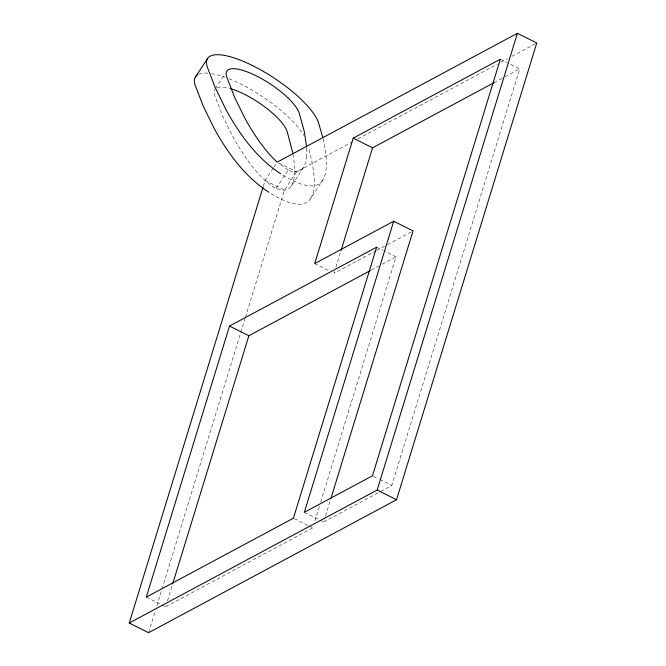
<?xml version="1.0" encoding="UTF-8"?>
<svg xmlns="http://www.w3.org/2000/svg" width="666" height="666" viewBox="0 0 666 666"><rect width="100%" height="100%" fill="white"/><g stroke="black" fill="none" stroke-linecap="round" stroke-linejoin="round"><path stroke-width="0.5" stroke-dasharray="3.33 2.5" d="M306.718 155.886L305.769 162.138L304.22 166.334L291.492 185.814C286.413 193.914 275.508 189.152 269.813 184.357C256.227 173.709 246.32 159.191 237.412 144.589A407.592 124.534 33.4 0 1 232.251 135.473L222.852 116.3L214.668 95.313A43.207 13.203 33.4 0 1 214.718 89.535M326.348 167.382L325.316 174.117L323.576 178.804L310.747 198.468C305.161 207.276 292.84 204.204 284.948 200.832A33.949 10.373 33.4 0 1 273.226 194.971L268.614 192.108M263.286 186.43L265.118 180.469L273.343 167.974M148.593 632.7L155.311 610.822M156.843 605.852L161.721 589.934M162.029 588.944L240.501 333.358M240.801 332.367L245.08 318.44M245.379 317.449L284.465 190.151L296.528 171.828L352.456 141.833M161.971 604.936L165.659 606.776L166.267 604.795M167.482 600.824L172.669 583.94M334.648 271.32L334.041 273.293L375.815 250.891M335.864 267.366L340.717 251.557M165.659 606.776L312.779 527.872L313.395 525.89M314.918 520.92L319.489 506.035M320.704 502.064L395.995 256.843L384.016 250.841M319.996 520.179L323.676 522.027L324.292 520.038M325.507 516.067L330.694 499.175M380.894 491.342L391.791 485.497L519.688 68.906L507.717 62.912M291.492 185.814L293.706 180.461L294.655 174.217A400.666 122.419 33.4 0 0 294.655 166.65L293.29 155.253M310.747 198.468L313.02 193.306L314.285 185.706A423.726 129.462 33.4 0 0 314.285 177.705L312.604 164.377L308.549 147.694M215.268 88.703L224.592 74.542M273.892 167.133L277.181 162.138M276.174 188.311L288.236 169.98C293.09 172.76 300.474 172.96 303.554 167.482M322.81 180.136C317.232 188.953 304.903 185.872 297.011 182.501A33.949 10.373 33.4 0 1 285.289 176.648L281.435 174.267M357.958 138.878L497.327 64.136M500.99 62.163L507.409 58.725M511.996 56.269L536.754 42.99M494.105 82.634L504.154 77.239M505.069 76.748L519.688 68.906M376.723 250.399L386.713 245.046M387.629 244.555L411.238 231.893M371.32 270.071L378.629 266.15M382.284 264.194L395.995 256.843M323.676 522.027L379.986 491.833M288.236 169.98L278.48 163.295M500.341 59.224L506.793 62.454M279.021 163.062L296.528 171.828M265.118 180.469L284.465 190.151M376.648 247.153L383.092 250.383M314.693 263.603L328.513 270.529M373.368 476.273L378.896 479.037M379.811 479.503L391.791 485.497M304.329 512.337L319.072 519.721M294.355 518.648L308.175 525.566M309.099 526.023L312.779 527.872M146.312 597.094L161.047 604.47M323.102 138.686L325.383 150.258L326.357 159.382A423.726 129.462 33.4 0 1 326.357 167.382M198.901 74.134A66.259 20.246 33.4 0 1 208.275 73.202M211.522 73.626A66.259 20.246 33.4 0 1 224.9 77.239M229.187 78.863A66.259 20.246 33.4 0 1 303.846 135.431M217.282 87.612A43.207 13.203 33.4 0 1 228.713 88.145M229.337 88.312A43.207 13.203 33.4 0 1 229.97 88.486M306.718 148.318A400.666 122.419 33.4 0 1 306.726 155.894"/><path stroke-width="1" d="M306.651 147.144L304.254 131.344L299.25 113.212A43.207 13.203 33.4 0 0 256.552 75.982A43.207 13.203 33.4 0 0 226.731 76.981L234.915 97.969L244.305 117.141A407.592 124.534 33.4 0 0 249.475 126.257C257.292 139.202 266.017 151.831 277.181 162.138L517.407 33.3L536.754 42.99L396.528 499.733L148.593 632.7L129.246 623.01L262.978 187.429M229.52 326.057L146.312 597.094L293.431 518.181L376.648 247.153L229.52 326.057L248.868 335.747L370.404 270.562M172.669 583.94L248.868 335.747M393.706 221.229L304.329 512.337L372.444 475.807L500.341 59.224L353.221 138.128L314.693 263.603L393.706 221.229L413.053 230.919L331.002 498.185M341.017 250.566L372.569 147.819L494.105 82.634M129.246 623.01L377.181 490.043L517.407 33.3M195.446 76.898L207.509 58.575M353.221 138.128L372.569 147.819M377.181 490.043L396.528 499.733M280.677 173.784C260.181 160.456 244.605 140.959 232.068 120.238A422.702 129.154 33.4 0 1 225.666 109.033L215.126 87.354L207.226 66.825A66.259 20.246 33.4 0 1 253.147 65.892A66.259 20.246 33.4 0 1 318.415 122.369L322.727 137.163M268.614 192.108C248.118 178.788 232.534 159.282 220.005 138.57A422.702 129.154 33.4 0 1 213.603 127.364L203.063 105.686L195.163 85.148A66.259 20.246 33.4 0 1 196.878 75.308M293.04 153.879L287.179 131.543A43.207 13.203 33.4 0 0 230.611 88.67M197.236 75.042A66.259 20.246 33.4 0 1 197.619 74.792"/></g></svg>
